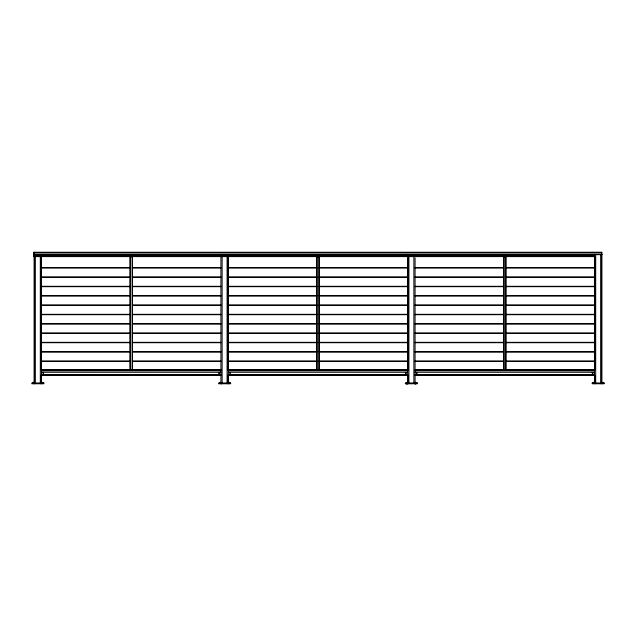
<?xml version="1.0" encoding="UTF-8"?>
<svg xmlns="http://www.w3.org/2000/svg" width="636" height="636" viewBox="0 0 636 636"><rect width="100%" height="100%" fill="white"/><g stroke="black" fill="none" stroke-linecap="round" stroke-linejoin="round"><path stroke-width="0.95" d="M407.135 383.77L407.231 382.991M415.634 383.77L415.547 382.991M415.737 383.77L415.841 382.991M218.903 372.99L219.261 372.664L218.999 373.094M406.11 372.927C405.037 372.251 406.523 373.348 405.776 373.117M592.76 372.601L592.561 373.094M592.816 373.046L592.951 372.791M33.748 252.818L601.863 252.818M34.137 254.281L601.863 254.281M34.137 254.472L601.847 254.487M33.748 254.67L601.863 254.67M34.137 256.268L594.469 256.268M34.137 256.419L594.469 256.419M594.469 256.515L33.748 256.515L33.748 252.254L601.863 252.23L601.863 383.77M33.748 256.61L594.469 256.61M41.531 267.613L130.054 267.613M132.391 267.613L220.915 267.613M228.308 267.613L316.831 267.613M319.169 267.613L407.692 267.613M415.085 267.613L503.609 267.613M505.946 267.613L594.469 267.613M41.531 268.002L130.054 268.002M132.391 268.002L220.915 268.002M228.308 268.002L316.831 268.002M319.169 268.002L407.692 268.002M415.085 268.002L503.609 268.002M505.946 268.002L594.469 268.002M41.531 276.954L130.054 276.954M132.391 276.954L220.915 276.954M228.308 276.954L316.831 276.954M319.169 276.954L407.692 276.954M415.085 276.954L503.609 276.954M505.946 276.954L594.469 276.954M41.531 277.344L130.054 277.344M132.391 277.344L220.915 277.344M228.308 277.344L316.831 277.344M319.169 277.344L407.692 277.344M415.085 277.344L503.609 277.344M505.946 277.344L594.469 277.344M41.531 286.295L130.054 286.295M132.391 286.295L220.915 286.295M228.308 286.295L316.831 286.295M319.169 286.295L407.692 286.295M415.085 286.295L503.609 286.295M505.946 286.295L594.469 286.295M41.531 286.685L130.054 286.685M132.391 286.685L220.915 286.685M228.308 286.685L316.831 286.685M319.169 286.685L407.692 286.685M415.085 286.685L503.609 286.685M505.946 286.685L594.469 286.685M41.531 295.629L130.054 295.629M132.391 295.629L220.915 295.629M228.308 295.629L316.831 295.629M319.169 295.629L407.692 295.629M415.085 295.629L503.609 295.629M505.946 295.629L594.469 295.629M41.531 296.018L130.054 296.018M132.391 296.018L220.915 296.018M228.308 296.018L316.831 296.018M319.169 296.018L407.692 296.018M415.085 296.018L503.609 296.018M505.946 296.018L594.469 296.018M41.531 304.97L130.054 304.97M132.391 304.97L220.915 304.97M228.308 304.97L316.831 304.97M319.169 304.97L407.692 304.97M415.085 304.97L503.609 304.97M505.946 304.97L594.469 304.97M41.531 305.36L130.054 305.36M132.391 305.36L220.915 305.36M228.308 305.36L316.831 305.36M319.169 305.36L407.692 305.36M415.085 305.36L503.609 305.36M505.946 305.36L594.469 305.36M41.531 314.311L130.054 314.311M132.391 314.311L220.915 314.311M228.308 314.311L316.831 314.311M319.169 314.311L407.692 314.311M415.085 314.311L503.609 314.311M505.946 314.311L594.469 314.311M41.531 314.701L130.054 314.701M132.391 314.701L220.915 314.701M228.308 314.701L316.831 314.701M319.169 314.701L407.692 314.701M415.085 314.701L503.609 314.701M505.946 314.701L594.469 314.701M41.531 323.652L130.054 323.652M132.391 323.652L220.915 323.652M228.308 323.652L316.831 323.652M319.169 323.652L407.692 323.652M415.085 323.652L503.609 323.652M505.946 323.652L594.469 323.652M41.531 324.034L130.054 324.034M132.391 324.034L220.915 324.034M228.308 324.034L316.831 324.034M319.169 324.034L407.692 324.034M415.085 324.034L503.609 324.034M505.946 324.034L594.469 324.034M41.531 332.986L130.054 332.986M132.391 332.986L220.915 332.986M228.308 332.986L316.831 332.986M319.169 332.986L407.692 332.986M415.085 332.986L503.609 332.986M505.946 332.986L594.469 332.986M41.531 333.375L130.054 333.375M132.391 333.375L220.915 333.375M228.308 333.375L316.831 333.375M319.169 333.375L407.692 333.375M415.085 333.375L503.609 333.375M505.946 333.375L594.469 333.375M41.531 342.327L130.054 342.327M132.391 342.327L220.915 342.327M228.308 342.327L316.831 342.327M319.169 342.327L407.692 342.327M415.085 342.327L503.609 342.327M505.946 342.327L594.469 342.327M41.531 342.717L130.054 342.717M132.391 342.717L220.915 342.717M228.308 342.717L316.831 342.717M319.169 342.717L407.692 342.717M415.085 342.717L503.609 342.717M505.946 342.717L594.469 342.717M41.531 351.668L130.054 351.668M132.391 351.668L220.915 351.668M228.308 351.668L316.831 351.668M319.169 351.668L407.692 351.668M415.085 351.668L503.609 351.668M505.946 351.668L594.469 351.668M41.531 352.058L130.054 352.058M132.391 352.058L220.915 352.058M228.308 352.058L316.831 352.058M319.169 352.058L407.692 352.058M415.085 352.058L503.609 352.058M505.946 352.058L594.469 352.058M41.531 361.002L130.054 361.002M132.391 361.002L220.915 361.002M228.308 361.002L316.831 361.002M319.169 361.002L407.692 361.002M415.085 361.002L503.609 361.002M505.946 361.002L594.469 361.002M41.531 361.391L130.054 361.391M132.391 361.391L220.915 361.391M228.308 361.391L316.831 361.391M319.169 361.391L407.692 361.391M415.085 361.391L503.609 361.391M505.946 361.391L594.469 361.391M41.531 370.613L220.915 370.542M228.308 370.613L407.692 370.542M415.085 370.542L594.469 370.613M41.531 370.772L220.915 370.772M228.308 370.772L407.692 370.772M415.085 370.772L594.469 370.772M41.531 372.283L220.915 372.283M228.308 372.283L407.692 372.283M415.085 372.283L594.469 372.283M41.531 374.858L220.915 374.858M228.308 374.858L407.692 374.858M415.085 374.858L594.469 374.858M41.531 375.017L220.915 375.017M228.308 375.017L407.692 375.017M415.085 375.017L594.469 375.017M41.531 375.097L220.915 375.113M228.308 375.097L407.692 375.097M415.085 375.097L594.469 375.113M41.531 375.208L220.915 375.208M228.308 375.208L407.692 375.208M415.085 375.208L594.469 375.208M41.388 382.403L42.962 382.403L42.938 382.991M415.459 382.991L415.459 383.77L415.348 382.403M406.841 382.991L406.841 383.77M603.294 382.991L603.278 382.403L601.72 382.403L601.743 382.991M602.904 382.403L602.904 382.991M602.133 382.403L602.133 382.991M601.577 254.487L601.577 382.991M601.306 382.991L601.282 383.77M600.638 254.487L600.638 382.991M595.693 254.487L595.693 382.991M595.034 382.991L595.058 383.77M594.763 256.459L594.763 370.136M594.763 375.081L594.763 382.991M594.581 382.991L594.581 382.403L593.022 382.403L593.022 382.991M594.469 254.281L594.469 383.77M594.191 382.403L594.191 382.991M593.412 382.403L593.412 382.991M593.022 382.403L593.022 382.991M505.946 370.049L505.946 256.825L503.609 256.825L503.609 370.049M505.755 256.825L505.755 370.049M503.927 256.825L503.927 370.049M503.807 256.825L503.807 370.049M416.5 382.991L416.516 382.403L414.942 382.403L414.958 382.991M416.127 382.403L415.936 383.77M415.642 382.991L415.642 383.77M415.085 257.874L415.085 383.77M414.529 382.991L414.505 383.77M413.861 256.451L413.861 382.991M408.916 256.451L408.916 382.991M408.28 382.991L408.248 383.77M407.986 256.451L407.986 370.136M407.986 375.081L407.986 382.991M407.803 382.991L407.803 382.403L406.237 382.403L406.237 382.991M407.692 254.281L407.692 256.515M407.692 257.874L407.692 383.77M407.414 382.403L407.414 382.991M406.937 382.991L406.698 383.77L406.635 382.403M319.169 370.049L319.169 256.825L316.831 256.825L316.831 370.049M318.97 256.825L318.97 370.049M317.03 256.825L317.03 370.049M229.739 382.991L229.723 382.403L228.165 382.403L228.181 382.991M229.334 382.403L229.334 382.991M228.57 382.403L228.57 382.991M228.308 257.874L228.308 383.77M228.014 256.451L228.014 370.136M228.014 375.081L228.014 382.991M227.752 382.991L227.72 383.77M227.084 256.451L227.084 382.991M222.139 256.451L222.139 382.991M221.026 382.991L221.026 382.403L219.46 382.403L219.468 382.991M220.915 254.281L220.915 383.77M220.636 382.403L220.636 382.991M219.857 382.403L219.857 382.991M132.391 370.049L132.391 256.825L130.054 256.825L130.054 370.049M132.193 256.825L132.193 370.049M130.245 256.825L130.245 370.049M42.572 382.403L42.572 382.991M41.793 382.403L41.793 382.991M41.531 256.451L41.531 383.77M41.404 382.403L41.404 382.991M41.237 256.451L41.237 370.136M41.237 375.081L41.237 382.991M40.966 382.991L40.966 383.77M40.307 256.451L40.307 382.991M35.362 256.451L35.362 382.991M34.718 382.991L34.694 383.77M34.423 256.451L34.423 382.991M34.241 382.991L34.241 382.403L32.682 382.403L32.682 382.991M34.137 252.254L34.137 383.77M33.851 382.403L33.851 382.991M33.072 382.403L33.072 382.991M406.658 382.991L406.658 383.77L406.658 382.991M407.032 382.991L407.032 383.77L407.04 382.991M42.994 372.791L43.51 372.927L43.017 372.728M229.771 372.791L230.264 372.99L229.803 372.72M416.548 372.791L417.073 372.927L416.58 372.72M42.978 372.394L42.707 372.855L43.51 373.324L43.51 372.394L42.978 372.394M218.792 372.394L218.522 372.855L219.325 373.324L219.325 372.394L218.792 372.394M229.755 372.394L229.485 372.855L230.288 373.324L230.288 372.394L229.755 372.394M405.569 372.394L405.299 372.855L406.102 373.324L406.102 372.394L405.569 372.394M416.532 372.394L416.262 372.855L417.073 373.324L417.073 372.394L416.532 372.394M592.347 372.394L592.076 372.855L592.887 373.324L593.15 372.855L592.347 372.394M594.469 255.481L33.748 255.481L594.469 255.521M220.915 369.532L41.531 369.532L220.915 369.603M407.692 369.532L228.308 369.532L407.692 369.603M594.469 369.532L415.085 369.532L594.469 369.603M43.86 382.991L31.8 382.991L31.8 383.77L43.86 383.77L43.86 382.991M230.645 382.991L218.577 382.991L218.577 383.77L230.645 383.77L230.645 382.991M417.423 382.991L405.355 382.991L405.355 383.77L417.423 383.77L417.423 382.991M604.2 382.991L592.14 382.991L592.14 383.77L604.2 383.77L604.2 382.991M407.374 383.77L407.31 382.991L407.374 383.77M221.495 383.77L221.495 382.991L221.471 383.77"/></g></svg>
